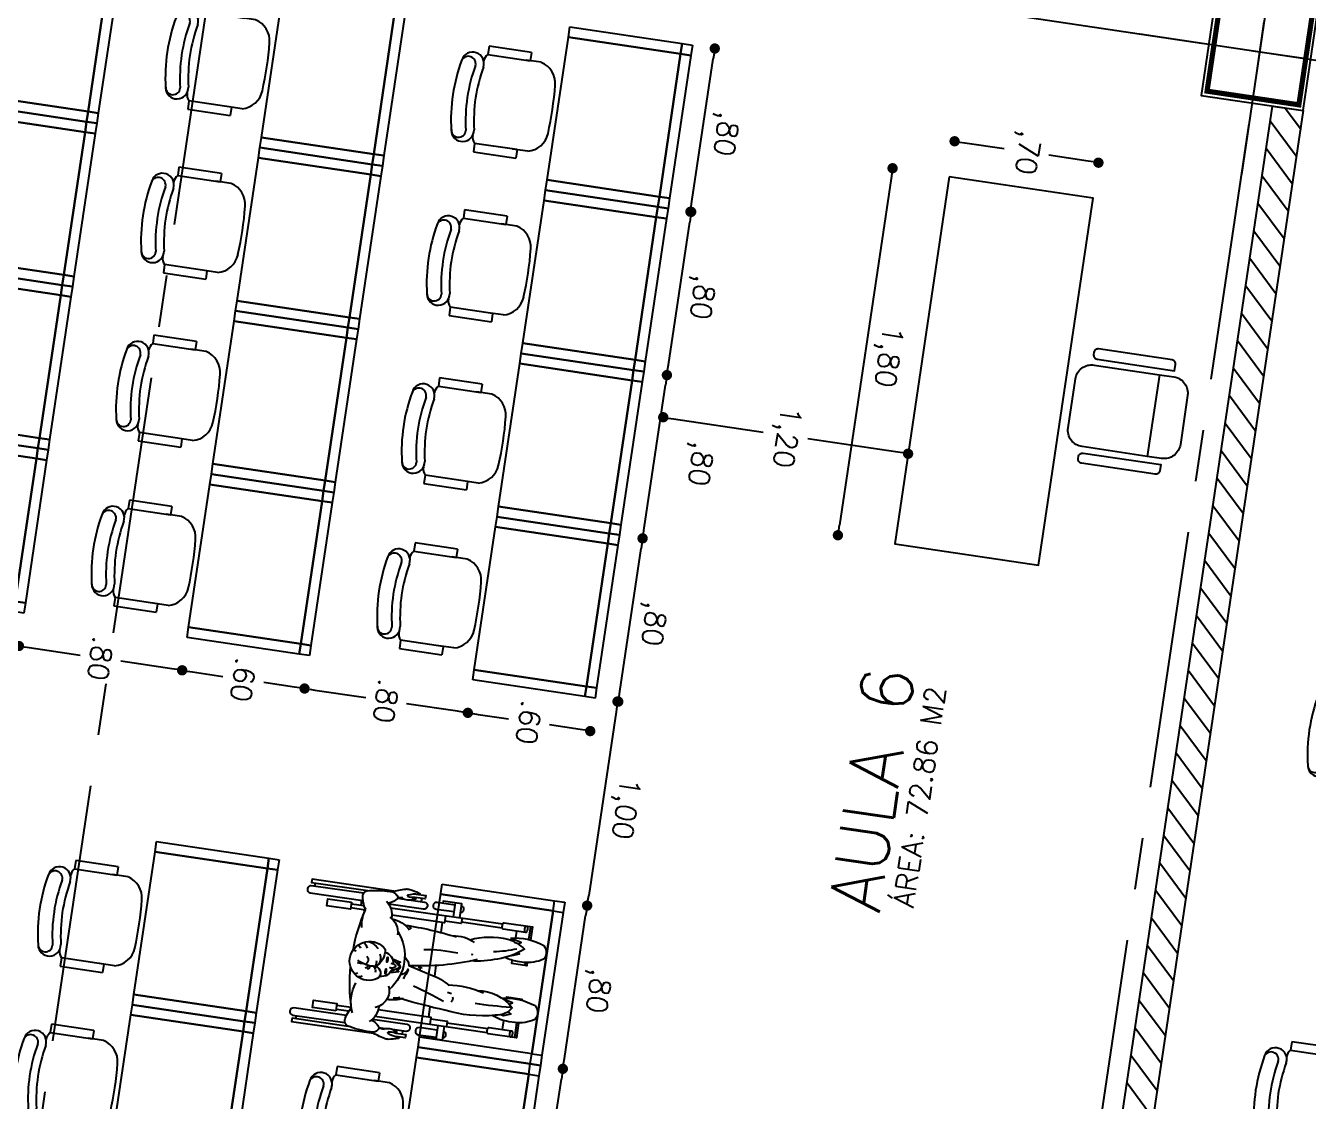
# Model space of a CAD drawing. Header units: millimetres. Extents: x 338 to 506, y 179 to 335.
# Drawn here: x 410.23 to 416.44, y 243.83 to 249.05 of the extents above; entities that cross this region are included whole.
import ezdxf
from ezdxf.enums import TextEntityAlignment as Align

# ---------------------------------------------------------------- set-up
doc = ezdxf.new("R2010")
doc.units = ezdxf.units.MM
doc.linetypes.add('CENTER', pattern=[2, 1.25, -0.25, 0.25, -0.25])
doc.linetypes.add('DASHED2', pattern=[0.375, 0.25, -0.125])
for name, color, linetype in [('COLUMNAS', 252, 'Continuous'), ('CUBIERTA', 254, 'Continuous'), ('EJES-COLUMNAS', 3, 'CENTER'), ('EJES_DE_COLUMNA', 255, 'DASHED2'), ('MUEBLES_FIJOS', 145, 'Continuous'), ('MUROS', 32, 'Continuous'), ('PUPITRES', 8, 'Continuous'), ('TEXTOS', 7, 'Continuous')]:
    doc.layers.add(name, color=color, linetype=linetype)
doc.styles.add('NOTAS', font='simplex.shx')
doc.styles.get("Standard").update_dxf_attribs({"font": 'ARIALUNI.ttf'})
doc.dimstyles.new('ROMANS', dxfattribs={"dimtxt": 0.1, "dimasz": 0.05, "dimexe": 0.04, "dimexo": 0.5, "dimgap": 0.05, "dimtad": 1, "dimtih": 1, "dimtoh": 1, "dimdec": 4, "dimzin": 5, "dimdsep": 46, "dimtxsty": 'Standard', "dimsah": 1, "dimcen": 0.05, "dimse1": 1, "dimse2": 1, "dimclrd": 7, "dimclre": 7, "dimclrt": 7, "dimadec": 0, "dimazin": 0, "dimtfac": 1, "dimtdec": 4, "dimtix": 1, "dimtmove": 2, "dimatfit": 3, "dimfxl": 1, "dimtolj": 1, "dimarcsym": 0})

# ---------------------------------------------------------------- blocks, each defined once
blk = doc.blocks.new('*X902')
at = {"color": 0}
for p, q in [((64.8226, 79.5977), (64.6726, 79.4477)), ((64.9573, 79.5977), (64.8073, 79.4477)), ((65.092, 79.5977), (64.942, 79.4477)), ((65.2267, 79.5977), (65.0767, 79.4477)), ((65.3614, 79.5977), (65.2114, 79.4477)), ((65.4961, 79.5977), (65.3461, 79.4477)), ((65.6308, 79.5977), (65.4808, 79.4477)), ((65.7655, 79.5977), (65.6155, 79.4477)), ((65.9002, 79.5977), (65.7502, 79.4477)), ((66.0349, 79.5977), (65.8849, 79.4477)), ((66.1696, 79.5977), (66.0196, 79.4477)), ((66.3044, 79.5977), (66.1544, 79.4477)), ((66.4391, 79.5977), (66.2891, 79.4477)), ((66.5738, 79.5977), (66.4238, 79.4477)), ((66.7085, 79.5977), (66.5585, 79.4477)), ((66.8432, 79.5977), (66.6932, 79.4477)), ((66.9779, 79.5977), (66.8279, 79.4477)), ((67.1126, 79.5977), (66.9626, 79.4477)), ((67.2473, 79.5977), (67.0973, 79.4477)), ((67.382, 79.5977), (67.232, 79.4477)), ((67.5167, 79.5977), (67.3667, 79.4477)), ((67.6514, 79.5977), (67.5014, 79.4477)), ((67.7861, 79.5977), (67.6361, 79.4477)), ((67.9208, 79.5977), (67.7708, 79.4477)), ((68.0555, 79.5977), (67.9055, 79.4477)), ((68.1902, 79.5977), (68.0402, 79.4477)), ((68.3249, 79.5977), (68.1749, 79.4477)), ((68.4596, 79.5977), (68.3096, 79.4477)), ((68.5943, 79.5977), (68.4443, 79.4477)), ((68.729, 79.5977), (68.579, 79.4477)), ((68.8637, 79.5977), (68.7137, 79.4477)), ((68.9984, 79.5977), (68.8484, 79.4477)), ((69.1331, 79.5977), (68.9831, 79.4477)), ((69.2678, 79.5977), (69.1178, 79.4477)), ((69.4025, 79.5977), (69.2525, 79.4477)), ((69.5372, 79.5977), (69.3872, 79.4477)), ((69.609, 79.5348), (69.5219, 79.4477))]:
    blk.add_line(p, q, dxfattribs=at)
blk = doc.blocks.new('SILLA')
at = {"layer": 'PUPITRES', "linetype": 'Continuous'}
blk.add_line((-81.5299, 361.4449), (-81.1299, 361.4449), dxfattribs=at)
for points in [[(-81.5299, 361.4449), (-81.5299, 361.5149, -0.414214), (-81.4499, 361.5949), (-81.2099, 361.5949, -0.414214), (-81.1299, 361.5149), (-81.1299, 361.4449), (-81.1299, 361.1249, -0.414214), (-81.2099, 361.0449), (-81.4499, 361.0449, -0.414214), (-81.5299, 361.1249)], [(-81.5899, 361.5149, 0.414214), (-81.6099, 361.4949), (-81.6099, 361.1349, 0.414214), (-81.5899, 361.1149), (-81.5799, 361.1149, 0.414214), (-81.5599, 361.1349), (-81.5599, 361.5149)], [(-81.0699, 361.5149, -0.414214), (-81.0499, 361.4949), (-81.0499, 361.1349, -0.414214), (-81.0699, 361.1149), (-81.0799, 361.1149, -0.414214), (-81.0999, 361.1349), (-81.0999, 361.5149)]]:
    blk.add_lwpolyline(points, format="xyb", close=True, dxfattribs=at)
blk = doc.blocks.new('_DOT')
at = {"color": 0, "linetype": 'ByBlock'}
blk.add_line((-0.5, 0), (-1, 0), dxfattribs=at)
at = {"color": 0, "linetype": 'ByBlock', "const_width": 0.5}
blk.add_lwpolyline([(-0.25, 0, 1), (0.25, 0, 1)], format="xyb", close=True, dxfattribs=at)
blk = doc.blocks.new('*U350')
at = {"color": 7, "style": 'NOTAS'}
blk.add_text(',80', height=0.1, dxfattribs=at).set_placement((2.7105, 7.0712))
blk = doc.blocks.new('*D155')
at = {"color": 7, "transparency": 16777216}
blk.add_line((3.1653, 7.0022), (2.4653, 7.0022), dxfattribs=at)
at = {"layer": 'DEFPOINTS', "color": 0, "transparency": 16777216}
for p in [(2.4153, 7.0022), (2.4153, 6.8887), (3.2153, 6.8887)]:
    blk.add_point(p, dxfattribs=at)
at = {"transparency": 16777216}
blk.add_blockref('*U350', (0, 0), dxfattribs=at)
at = {"color": 7, "transparency": 16777216, "xscale": 0.05, "yscale": 0.05, "zscale": 0.05, "rotation": 180}
blk.add_blockref('_DOT', (2.4153, 7.0022), dxfattribs=at)
at = {"color": 7, "transparency": 16777216, "xscale": 0.05, "yscale": 0.05, "zscale": 0.05}
blk.add_blockref('_DOT', (3.2153, 7.0022), dxfattribs=at)
blk = doc.blocks.new('*U351')
at = {"color": 7, "style": 'NOTAS'}
blk.add_text(',80', height=0.1, dxfattribs=at).set_placement((1.9105, 7.1807))
blk = doc.blocks.new('*D156')
at = {"color": 7, "transparency": 16777216}
blk.add_line((2.3653, 7.0022), (1.6653, 7.0022), dxfattribs=at)
at = {"layer": 'DEFPOINTS', "color": 0, "transparency": 16777216}
for p in [(1.6153, 7.0022), (1.6153, 6.8887), (2.4153, 6.8887)]:
    blk.add_point(p, dxfattribs=at)
at = {"transparency": 16777216}
blk.add_blockref('*U351', (0, 0), dxfattribs=at)
at = {"color": 7, "transparency": 16777216, "xscale": 0.05, "yscale": 0.05, "zscale": 0.05, "rotation": 180}
blk.add_blockref('_DOT', (1.6153, 7.0022), dxfattribs=at)
at = {"color": 7, "transparency": 16777216, "xscale": 0.05, "yscale": 0.05, "zscale": 0.05}
blk.add_blockref('_DOT', (2.4153, 7.0022), dxfattribs=at)
blk = doc.blocks.new('*U344')
at = {"color": 7, "style": 'NOTAS'}
blk.add_text(',80', height=0.1, dxfattribs=at).set_placement((1.1105, 7.0712))
blk = doc.blocks.new('*D157')
at = {"color": 7, "transparency": 16777216}
blk.add_line((1.5653, 7.0022), (0.8653, 7.0022), dxfattribs=at)
at = {"layer": 'DEFPOINTS', "color": 0, "transparency": 16777216}
for p in [(0.8153, 7.0022), (0.8153, 6.8887), (1.6153, 6.8887)]:
    blk.add_point(p, dxfattribs=at)
at = {"transparency": 16777216}
blk.add_blockref('*U344', (0, 0), dxfattribs=at)
at = {"color": 7, "transparency": 16777216, "xscale": 0.05, "yscale": 0.05, "zscale": 0.05, "rotation": 180}
blk.add_blockref('_DOT', (0.8153, 7.0022), dxfattribs=at)
at = {"color": 7, "transparency": 16777216, "xscale": 0.05, "yscale": 0.05, "zscale": 0.05}
blk.add_blockref('_DOT', (1.6153, 7.0022), dxfattribs=at)
blk = doc.blocks.new('*U345')
at = {"color": 7, "style": 'NOTAS'}
blk.add_text(',70', height=0.1, dxfattribs=at).set_placement((0.1841, 8.5267))
blk = doc.blocks.new('*D158')
at = {"color": 7, "transparency": 16777216}
for p, q in [((0.2889, 8.8696), (0.2889, 8.6767)), ((0.2889, 8.2647), (0.2889, 8.4576))]:
    blk.add_line(p, q, dxfattribs=at)
at = {"layer": 'DEFPOINTS', "color": 0, "transparency": 16777216}
for p in [(0.4625, 8.9196), (0.2889, 8.2147), (0.4625, 8.2147)]:
    blk.add_point(p, dxfattribs=at)
at = {"color": 7, "transparency": 16777216, "xscale": 0.05, "yscale": 0.05, "zscale": 0.05}
for p, rotation in [((0.2889, 8.9196), 90), ((0.2889, 8.2147), 270)]:
    blk.add_blockref('_DOT', p, dxfattribs=dict(at, rotation=rotation))
at = {"transparency": 16777216}
blk.add_blockref('*U345', (0, 0), dxfattribs=at)
blk = doc.blocks.new('*U346')
at = {"color": 7, "style": 'NOTAS'}
blk.add_text('1,80', height=0.1, dxfattribs=at).set_placement((1.2188, 8.0056))
blk = doc.blocks.new('*D159')
at = {"color": 7, "transparency": 16777216}
blk.add_line((0.5125, 7.9365), (2.2108, 7.9365), dxfattribs=at)
at = {"layer": 'DEFPOINTS', "color": 0, "transparency": 16777216}
for p in [(0.4625, 8.2147), (2.2608, 8.2147), (2.2608, 7.9365)]:
    blk.add_point(p, dxfattribs=at)
at = {"transparency": 16777216}
blk.add_blockref('*U346', (0, 0), dxfattribs=at)
at = {"color": 7, "transparency": 16777216, "xscale": 0.05, "yscale": 0.05, "zscale": 0.05, "rotation": 180}
blk.add_blockref('_DOT', (0.4625, 7.9365), dxfattribs=at)
at = {"color": 7, "transparency": 16777216, "xscale": 0.05, "yscale": 0.05, "zscale": 0.05}
blk.add_blockref('_DOT', (2.2608, 7.9365), dxfattribs=at)
blk = doc.blocks.new('*U347')
at = {"layer": 'MUROS', "color": 7, "style": 'NOTAS'}
blk.add_text(',80', height=0.1, dxfattribs=at).set_placement((0.3105, 7.0677))
blk = doc.blocks.new('*D160')
at = {"layer": 'DEFPOINTS', "color": 0, "transparency": 16777216}
for p in [(0.0153, 6.9986), (0.0153, 6.8887), (0.8153, 6.8887)]:
    blk.add_point(p, dxfattribs=at)
at = {"layer": 'MUROS', "color": 7, "transparency": 16777216}
blk.add_line((0.7653, 6.9986), (0.0653, 6.9986), dxfattribs=at)
at = {"transparency": 16777216}
blk.add_blockref('*U347', (0, 0), dxfattribs=at)
at = {"layer": 'MUROS', "color": 7, "transparency": 16777216, "xscale": 0.05, "yscale": 0.05, "zscale": 0.05, "rotation": 180}
blk.add_blockref('_DOT', (0.0153, 6.9986), dxfattribs=at)
at = {"layer": 'MUROS', "color": 7, "transparency": 16777216, "xscale": 0.05, "yscale": 0.05, "zscale": 0.05}
blk.add_blockref('_DOT', (0.8153, 6.9986), dxfattribs=at)
blk = doc.blocks.new('SILLA-AULA')
at = {"layer": 'PUPITRES'}
for p, q in [((-0.3089, 0.1635), (-0.3089, 0.0888)), ((0.1271, 0.1618), (0.1271, 0.0881)), ((-0.3498, 0.1091), (-0.3498, -0.0987)), ((-0.3498, 0.1091), (-0.3089, 0.1091)), ((-0.3089, -0.0987), (-0.3089, 0.1091)), ((0.1269, 0.1096), (0.168, 0.1096)), ((0.1271, 0.1088), (0.1271, -0.0982)), ((0.168, -0.0982), (0.168, 0.1096)), ((-0.3498, -0.0987), (-0.3089, -0.0987)), ((0.1271, -0.0982), (0.168, -0.0982))]:
    blk.add_line(p, q, dxfattribs=at)
for centre, radius, start, end in [((-0.0911, -1.4149), 1.6658, 85.9234, 94.0766), ((-0.2016, 0.1365), 0.1106, 94.0766, 165.83344), ((0.0195, 0.1365), 0.1106, 13.25658, 85.9234), ((-0.2542, -0.1649), 0.0553, 80.24779, 260.10116), ((-0.2715, -0.0584), 0.0549, 227.1618, 267.57171), ((-0.0727, 0.7859), 0.9127, 259.12864, 268.84333), ((-0.1095, 0.7859), 0.9127, 271.15667, 280.87136), ((0.072, -0.1649), 0.0553, 279.89884, 99.75221), ((0.0898, -0.0579), 0.0549, 270.72261, 312.8382), ((-0.2498, -0.1856), 0.0362, 85.08724, 250.32125), ((-0.0876, 0.6001), 0.7663, 258.01124, 281.98876), ((0.0746, -0.1846), 0.0352, 274.91276, 94.91276), ((-0.0911, 0.5988), 0.8362, 258.08993, 281.91007)]:
    blk.add_arc(centre, radius, start, end, dxfattribs=at)
blk = doc.blocks.new('*U349')
at = {"layer": 'MUROS', "color": 7, "style": 'NOTAS'}
blk.add_text(',80', height=0.1, dxfattribs=at).set_placement((5.3105, 7.0677))
blk = doc.blocks.new('*D162')
at = {"layer": 'DEFPOINTS', "color": 0, "transparency": 16777216}
for p in [(5.0153, 6.9986), (5.0153, 6.8887), (5.8153, 6.8887)]:
    blk.add_point(p, dxfattribs=at)
at = {"layer": 'MUROS', "color": 7, "transparency": 16777216}
blk.add_line((5.7653, 6.9986), (5.0653, 6.9986), dxfattribs=at)
at = {"transparency": 16777216}
blk.add_blockref('*U349', (0, 0), dxfattribs=at)
at = {"layer": 'MUROS', "color": 7, "transparency": 16777216, "xscale": 0.05, "yscale": 0.05, "zscale": 0.05, "rotation": 180}
blk.add_blockref('_DOT', (5.0153, 6.9986), dxfattribs=at)
at = {"layer": 'MUROS', "color": 7, "transparency": 16777216, "xscale": 0.05, "yscale": 0.05, "zscale": 0.05}
blk.add_blockref('_DOT', (5.8153, 6.9986), dxfattribs=at)
blk = doc.blocks.new('*U149')
at = {"color": 7, "style": 'NOTAS'}
blk.add_text('.60', height=0.1, dxfattribs=at).set_placement((2880.9612, 1963.0566))
blk = doc.blocks.new('*D148')
at = {"color": 7, "transparency": 16777216}
for p, q in [((2881.066, 1963.3566), (2881.066, 1963.2066)), ((2881.066, 1962.8566), (2881.066, 1963.0066))]:
    blk.add_line(p, q, dxfattribs=at)
at = {"layer": 'DEFPOINTS', "color": 0, "transparency": 16777216}
for p in [(2880.9048, 1963.4066), (2881.066, 1963.4066), (2880.9048, 1962.8066)]:
    blk.add_point(p, dxfattribs=at)
at = {"color": 7, "transparency": 16777216, "xscale": 0.05, "yscale": 0.05, "zscale": 0.05}
for p, rotation in [((2881.066, 1963.4066), 90), ((2881.066, 1962.8066), 270)]:
    blk.add_blockref('_DOT', p, dxfattribs=dict(at, rotation=rotation))
at = {"transparency": 16777216}
blk.add_blockref('*U149', (0, 0), dxfattribs=at)
blk = doc.blocks.new('*U151')
at = {"color": 7, "style": 'NOTAS'}
blk.add_text('.80', height=0.1, dxfattribs=at).set_placement((2880.9612, 1962.3566))
blk = doc.blocks.new('*D150')
at = {"color": 7, "transparency": 16777216}
for p, q in [((2881.066, 1962.7566), (2881.066, 1962.5066)), ((2881.066, 1962.0566), (2881.066, 1962.3066))]:
    blk.add_line(p, q, dxfattribs=at)
at = {"layer": 'DEFPOINTS', "color": 0, "transparency": 16777216}
for p in [(2880.9048, 1962.8066), (2880.9048, 1962.0066), (2881.066, 1962.0066)]:
    blk.add_point(p, dxfattribs=at)
at = {"color": 7, "transparency": 16777216, "xscale": 0.05, "yscale": 0.05, "zscale": 0.05}
for p, rotation in [((2881.066, 1962.8066), 90), ((2881.066, 1962.0066), 270)]:
    blk.add_blockref('_DOT', p, dxfattribs=dict(at, rotation=rotation))
at = {"transparency": 16777216}
blk.add_blockref('*U151', (0, 0), dxfattribs=at)
blk = doc.blocks.new('*U342')
at = {"layer": 'MUROS', "color": 7, "style": 'NOTAS'}
blk.add_text(',80', height=0.1, dxfattribs=at).set_placement((4.5105, 7.0677))
blk = doc.blocks.new('*D164')
at = {"layer": 'DEFPOINTS', "color": 0, "transparency": 16777216}
for p in [(4.2153, 6.9986), (4.2153, 6.8887), (5.0153, 6.8887)]:
    blk.add_point(p, dxfattribs=at)
at = {"layer": 'MUROS', "color": 7, "transparency": 16777216}
blk.add_line((4.9653, 6.9986), (4.2653, 6.9986), dxfattribs=at)
at = {"transparency": 16777216}
blk.add_blockref('*U342', (0, 0), dxfattribs=at)
at = {"layer": 'MUROS', "color": 7, "transparency": 16777216, "xscale": 0.05, "yscale": 0.05, "zscale": 0.05, "rotation": 180}
blk.add_blockref('_DOT', (4.2153, 6.9986), dxfattribs=at)
at = {"layer": 'MUROS', "color": 7, "transparency": 16777216, "xscale": 0.05, "yscale": 0.05, "zscale": 0.05}
blk.add_blockref('_DOT', (5.0153, 6.9986), dxfattribs=at)
blk = doc.blocks.new('*U343')
at = {"layer": 'PUPITRES', "color": 7, "style": 'NOTAS'}
blk.add_text('1,00', height=0.1, dxfattribs=at).set_placement((3.5724, 7.0677))
blk = doc.blocks.new('*D165')
at = {"layer": 'DEFPOINTS', "color": 0, "transparency": 16777216}
for p in [(4.2153, 6.9986), (3.2153, 6.8387), (4.2153, 6.8387)]:
    blk.add_point(p, dxfattribs=at)
at = {"layer": 'PUPITRES', "color": 7, "transparency": 16777216}
blk.add_line((3.2653, 6.9986), (4.1653, 6.9986), dxfattribs=at)
at = {"transparency": 16777216}
blk.add_blockref('*U343', (0, 0), dxfattribs=at)
at = {"layer": 'PUPITRES', "color": 7, "transparency": 16777216, "xscale": 0.05, "yscale": 0.05, "zscale": 0.05, "rotation": 180}
blk.add_blockref('_DOT', (3.2153, 6.9986), dxfattribs=at)
at = {"layer": 'PUPITRES', "color": 7, "transparency": 16777216, "xscale": 0.05, "yscale": 0.05, "zscale": 0.05}
blk.add_blockref('_DOT', (4.2153, 6.9986), dxfattribs=at)
blk = doc.blocks.new('PERSONA_CON_DISCAPACIDAD')
at = {"layer": 'MUEBLES_FIJOS'}
for points in [[(-49.6817, 47.6421, -0.145915), (-49.6699, 47.8062, -0.176095), (-49.6313, 47.8248, -0.120542), (-49.6031, 47.8152, -0.12727), (-49.5741, 47.7226), (-49.574, 47.6923, -0.06651), (-49.5844, 47.6285)], [(-49.3868, 47.6436, -0.145915), (-49.3749, 47.8077, -0.176095), (-49.3363, 47.8263, -0.120542), (-49.3081, 47.8167, -0.12727), (-49.2792, 47.724), (-49.279, 47.6938, -0.089352), (-49.2969, 47.6091)], [(-49.7191, 47.7105), (-49.7186, 47.6003, -0.206485), (-49.7194, 47.5983, -0.096237), (-49.7231, 47.5959, -0.053065), (-49.7278, 47.5946, -0.040141), (-49.7342, 47.5941, -0.040141), (-49.7406, 47.5946, -0.053065), (-49.7453, 47.5958, -0.096237), (-49.749, 47.5982, -0.206485), (-49.7499, 47.6001), (-49.7506, 47.7387), (-49.6864, 47.739)], [(-49.6445, 47.4485, -0.12434), (-49.6746, 47.6296, -0.099271), (-49.6381, 47.7178, -0.089867), (-49.5716, 47.5947, -0.062517), (-49.5435, 47.4678)], [(-49.407, 47.5209, -0.219174), (-49.3488, 47.6997, -0.235211), (-49.3001, 47.6232, -0.095726), (-49.2886, 47.3791, -0.014959), (-49.3115, 47.1618)], [(-49.3492, 47.6915, -0.022155), (-49.3421, 47.5192)], [(-49.2793, 47.741), (-49.207, 47.7414), (-49.2063, 47.6029, -0.206485), (-49.2071, 47.6009, -0.096237), (-49.2108, 47.5985, -0.053065), (-49.2155, 47.5972, -0.040141), (-49.2219, 47.5967, -0.040141), (-49.2283, 47.5971, -0.053065), (-49.233, 47.5984, -0.096237), (-49.2367, 47.6007, -0.206485), (-49.2376, 47.6027), (-49.2381, 47.713)], [(-49.6334, 47.6799, -0.05357), (-49.6037, 47.5705)], [(-49.4124, 47.3766, -0.106147), (-49.3993, 47.551)], [(-49.6509, 47.3632, -0.166769), (-49.6346, 47.4716)], [(-49.5551, 47.4977, -0.074469), (-49.4771, 47.1742)], [(-49.8009, 47.3841, -0.345501), (-49.7856, 47.3962), (-49.7824, 47.3963, -0.345501), (-49.767, 47.3843)], [(-49.6682, 47.1269, -0.0383), (-49.6481, 47.3816)], [(-49.5647, 47.2353, -0.057811), (-49.5722, 47.3993)], [(-49.5138, 47.1499, -0.201962), (-49.4771, 47.1742), (-49.4487, 47.2864, -0.104766), (-49.4094, 47.3812)], [(-49.359, 47.4064, -0.225235), (-49.3326, 47.4034)], [(-49.187, 47.3872, -0.345501), (-49.1717, 47.3993), (-49.1685, 47.3994, -0.345501), (-49.1531, 47.3874)], [(-49.7664, 47.3526), (-49.7659, 47.2648, -0.414214), (-49.7817, 47.2489), (-49.7848, 47.2488, -0.414214), (-49.8007, 47.2646), (-49.8012, 47.3525)], [(-49.3839, 47.2105, -0.015142), (-49.331, 47.3659)], [(-49.1873, 47.3556), (-49.1868, 47.2677, 0.414214), (-49.1709, 47.2519), (-49.1678, 47.252, 0.414214), (-49.152, 47.2679), (-49.1525, 47.3557)], [(-49.7922, 47.138), (-49.7925, 47.2047, -0.414214), (-49.7768, 47.2206), (-49.7736, 47.2206, -0.414214), (-49.7577, 47.2048), (-49.7568, 47.0346)], [(-49.1936, 47.0375), (-49.1944, 47.2077, -0.414214), (-49.1787, 47.2236), (-49.1755, 47.2236, -0.414214), (-49.1596, 47.2079), (-49.1593, 47.1412)], [(-49.8197, 47.0401, -0.035305), (-49.8417, 47.1054, -0.099616), (-49.8428, 47.1242, -0.036148), (-49.8323, 47.1725, -0.848873), (-49.8245, 47.171, 0.109239), (-49.8128, 47.1175)], [(-49.8069, 47.1194, 0.060435), (-49.808, 47.1507, -1.027599), (-49.7983, 47.1563, -0.204192), (-49.796, 47.0899)], [(-49.8003, 47.1584), (-49.7979, 47.1509, -0.409041), (-49.7991, 47.1485), (-49.8028, 47.1473, -0.425399), (-49.8052, 47.1485), (-49.8077, 47.157)], [(-49.6887, 47.0601, -0.169592), (-49.6496, 47.1522)], [(-49.6681, 47.1409, -0.204778), (-49.6547, 47.1586)], [(-49.668, 47.1527, -0.169214), (-49.6633, 47.1602)], [(-49.6319, 47.0964, -0.372716), (-49.348, 47.0968)], [(-49.4816, 47.1206, -0.098684), (-49.4628, 47.1342), (-49.4971, 47.0904)], [(-49.4397, 47.0943), (-49.4628, 47.1342, -0.084764), (-49.4463, 47.1231)], [(-49.4605, 47.1743, -0.154959), (-49.4277, 47.1461)], [(-49.4567, 47.1746, -0.019097), (-49.4089, 47.1557)], [(-49.3178, 47.1545, -0.048411), (-49.3088, 47.1225)], [(-49.3155, 47.1709, -0.11805), (-49.2988, 47.0925)], [(-49.155, 47.0931, -0.204192), (-49.1534, 47.1595, -1.027599), (-49.1436, 47.154, 0.060435), (-49.1444, 47.1227)], [(-49.144, 47.1603), (-49.1464, 47.1519, -0.425399), (-49.1488, 47.1506), (-49.1525, 47.1518, -0.409041), (-49.1537, 47.1541), (-49.1514, 47.1617)], [(-49.1385, 47.1209, 0.109239), (-49.1273, 47.1745, -0.848873), (-49.1195, 47.1761, -0.036148), (-49.1085, 47.1279, -0.099616), (-49.1094, 47.1091, -0.035305), (-49.1308, 47.0435)], [(-49.7144, 46.9273, -0.118792), (-49.78, 46.903, -0.291241), (-49.8058, 46.9186, -0.050107), (-49.8192, 47.0319, -0.357352), (-49.795, 47.0737, -0.189775), (-49.7613, 47.0306)], [(-49.8147, 47.1145, -0.156443), (-49.8066, 47.1227)], [(-49.7974, 47.0974, -0.043325), (-49.7945, 47.0734)], [(-49.6952, 47.0483, -0.307481), (-49.6168, 47.0972)], [(-49.5247, 47.0506, -0.322663), (-49.4743, 47.0984)], [(-49.4751, 47.0861, -0.206665), (-49.469, 47.1087)], [(-49.4694, 47.1082, -0.357088), (-49.4627, 47.1101, -0.364202), (-49.4536, 47.0821)], [(-49.4532, 47.0982, -0.360503), (-49.4034, 47.0409)], [(-49.3653, 47.0909, -0.456148), (-49.2517, 47.0408)], [(-49.1891, 47.0335, -0.189775), (-49.1559, 47.0769, -0.357352), (-49.1312, 47.0354, -0.050107), (-49.1435, 46.9219, -0.291241), (-49.1691, 46.906, -0.118792), (-49.2349, 46.9298)], [(-49.1564, 47.0767, -0.043325), (-49.1537, 47.1007)], [(-49.1447, 47.1261, -0.156443), (-49.1366, 47.1179)], [(-49.7702, 47.0208, -0.244091), (-49.6907, 47.0569)], [(-49.5632, 46.9616, -0.187029), (-49.5361, 47.0142)], [(-49.5125, 47.0273, -0.266506), (-49.4611, 47.0279)], [(-49.4785, 47.0144, -0.204582), (-49.4489, 47.0118)], [(-49.4495, 47.0167, -0.163457), (-49.4657, 46.9254)], [(-49.4483, 47.0054, -0.286719), (-49.42, 47.0176)], [(-49.2599, 47.0591, -0.244091), (-49.1801, 47.0237)], [(-49.5565, 46.9408, -0.181971), (-49.5299, 46.9614)], [(-49.4926, 46.9655, -0.526706), (-49.4514, 46.9637)], [(-49.4545, 46.9249, -0.013663), (-49.454, 46.9536)], [(-49.4491, 46.9769, -0.381185), (-49.4332, 46.9667)], [(-49.4481, 46.9887, -0.362215), (-49.4299, 46.9764)], [(-49.3953, 46.9582, -0.356157), (-49.3879, 46.9347)], [(-49.791, 46.9049), (-49.7897, 46.6492, 0.414214), (-49.7738, 46.6335), (-49.7706, 46.6335, 0.414214), (-49.7549, 46.6494), (-49.7562, 46.9078)], [(-49.6264, 46.9216, -0.125167), (-49.7214, 46.9277)], [(-49.7132, 46.854), (-49.7136, 46.9252, 0.058572), (-49.509, 46.8942)], [(-49.538, 46.9143, -0.322225), (-49.5259, 46.9293)], [(-49.5093, 46.8948, -0.374897), (-49.5092, 46.9104)], [(-49.2373, 46.9276, -0.055195), (-49.4297, 46.8952)], [(-49.4056, 46.9331, -0.385338), (-49.3999, 46.9176)], [(-49.2096, 46.9375, -0.197527), (-49.3564, 46.9321)], [(-49.1929, 46.9106), (-49.1916, 46.6523, 0.414214), (-49.1757, 46.6365), (-49.1726, 46.6365, 0.414214), (-49.1568, 46.6524), (-49.1581, 46.9081)]]:
    blk.add_lwpolyline(points, format="xyb", dxfattribs=at)
for points in [[(-49.7505, 47.7294), (-49.6874, 47.7297)], [(-49.6585, 47.6805), (-49.6679, 47.6955), (-49.6746, 47.6651), (-49.6714, 47.6436)], [(-49.5989, 47.6585), (-49.5981, 47.6615), (-49.6124, 47.6967), (-49.6169, 47.6886)], [(-49.5757, 47.7395), (-49.5607, 47.7396), (-49.5604, 47.6658), (-49.5762, 47.6657)], [(-49.5747, 47.7303), (-49.5607, 47.7303)], [(-49.3922, 47.6667), (-49.3964, 47.6666), (-49.3968, 47.7404), (-49.3925, 47.7405)], [(-49.3968, 47.7312), (-49.3925, 47.7312)], [(-49.3636, 47.682), (-49.373, 47.697), (-49.3796, 47.6666), (-49.3786, 47.6592)], [(-49.3266, 47.6816), (-49.3175, 47.6982), (-49.3031, 47.663), (-49.3067, 47.6501)], [(-49.2792, 47.7317), (-49.2069, 47.7321)], [(-49.7189, 47.665), (-49.6859, 47.6652)], [(-49.2813, 47.6672), (-49.2379, 47.6674)], [(-49.7411, 47.0454), (-49.7439, 47.5953)], [(-49.7239, 47.3954), (-49.7249, 47.5953)], [(-49.2302, 47.3979), (-49.2312, 47.5978)], [(-49.2095, 47.0481), (-49.2122, 47.598)], [(-49.5728, 47.4698), (-49.5803, 47.4709)], [(-49.7428, 47.3844), (-49.8113, 47.384), (-49.8108, 47.2929), (-49.8009, 47.293)], [(-49.7428, 47.3953), (-49.7159, 47.3954), (-49.7155, 47.3147)], [(-49.3778, 47.3788), (-49.3736, 47.3978)], [(-49.2377, 47.3171), (-49.2381, 47.3978), (-49.2112, 47.398)], [(-49.2112, 47.3871), (-49.1427, 47.3874), (-49.1422, 47.2963), (-49.1522, 47.2962)], [(-49.7426, 47.3528), (-49.8111, 47.3524)], [(-49.211, 47.3554), (-49.1425, 47.3558)], [(-49.7424, 47.3146), (-49.7076, 47.3147), (-49.7063, 47.0564)], [(-49.7076, 47.3028), (-49.6585, 47.3031)], [(-49.4962, 47.3039), (-49.4447, 47.3041)], [(-49.295, 47.3049), (-49.2456, 47.3051)], [(-49.2443, 47.0588), (-49.2456, 47.3171), (-49.2108, 47.3172)], [(-49.8239, 47.1586), (-49.8242, 47.2053), (-49.8083, 47.2054), (-49.8081, 47.1563)], [(-49.486, 47.2303), (-49.4664, 47.2304)], [(-49.4761, 47.2205), (-49.4762, 47.2401)], [(-49.1436, 47.1597), (-49.1438, 47.2087), (-49.128, 47.2088), (-49.1278, 47.1621)], [(-49.8083, 47.1878), (-49.7924, 47.1879)], [(-49.1596, 47.1911), (-49.1437, 47.1911)], [(-49.7918, 47.0718), (-49.792, 47.1036)], [(-49.4971, 47.0903), (-49.487, 47.1318), (-49.4785, 47.1141)], [(-49.431, 47.0897), (-49.4421, 47.1308), (-49.4512, 47.1141)], [(-49.159, 47.075), (-49.1591, 47.1068)], [(-49.8234, 47.0492), (-49.8214, 46.6483), (-49.8055, 46.6484), (-49.8069, 46.9239)], [(-49.1424, 46.9273), (-49.141, 46.6517), (-49.1252, 46.6518), (-49.1272, 47.0527)], [(-49.7324, 46.9022), (-49.7562, 46.9021)], [(-49.7322, 46.8539), (-49.7325, 46.9169)], [(-49.2354, 46.8564), (-49.2358, 46.9278)], [(-49.2164, 46.8565), (-49.2167, 46.9195)], [(-49.8056, 46.666), (-49.7898, 46.666)], [(-49.1569, 46.6692), (-49.1411, 46.6693)]]:
    blk.add_lwpolyline(points, dxfattribs=at)
for points in [[(-49.7191, 47.7105, -0.206485), (-49.72, 47.7086, -0.096237), (-49.7237, 47.7062, -0.053065), (-49.7284, 47.7049, -0.040141), (-49.7348, 47.7043, -0.040141), (-49.7412, 47.7048, -0.053065), (-49.7458, 47.7061, -0.096237), (-49.7496, 47.7084, -0.206485), (-49.7504, 47.7104, -0.206485), (-49.7496, 47.7123, -0.096237), (-49.7459, 47.7147, -0.053065), (-49.7412, 47.716, -0.040141), (-49.7348, 47.7166, -0.040141), (-49.7284, 47.7161, -0.053065), (-49.7237, 47.7148, -0.096237), (-49.72, 47.7125, -0.206485)], [(-49.2381, 47.713, -0.206485), (-49.2373, 47.7149, -0.096237), (-49.2336, 47.7173, -0.053065), (-49.2289, 47.7186, -0.040141), (-49.2225, 47.7192, -0.040141), (-49.2161, 47.7187, -0.053065), (-49.2114, 47.7174, -0.096237), (-49.2077, 47.7151, -0.206485), (-49.2068, 47.7131, -0.206485), (-49.2076, 47.7112, -0.096237), (-49.2114, 47.7088, -0.053065), (-49.216, 47.7075, -0.040141), (-49.2224, 47.7069, -0.040141), (-49.2288, 47.7074, -0.053065), (-49.2335, 47.7087, -0.096237), (-49.2373, 47.711, -0.206485)], [(-49.4835, 46.8868, -0.613456), (-49.5382, 47.0496, -0.253101), (-49.4495, 47.0167, -0.629795), (-49.3918, 47.0324, -0.646191)], [(-49.4899, 47.0692, -0.018085), (-49.4848, 47.0691, -0.025216), (-49.4812, 47.0686, -0.056665), (-49.478, 47.0677, -0.301466), (-49.4776, 47.0671, -0.301466), (-49.478, 47.0666, -0.056665), (-49.4812, 47.0656, -0.025216), (-49.4848, 47.0651, -0.018085), (-49.4898, 47.0649, -0.018085), (-49.4949, 47.0651, -0.025216), (-49.4985, 47.0655, -0.056665), (-49.5017, 47.0664, -0.301466), (-49.5021, 47.067, -0.301466), (-49.5017, 47.0676, -0.056665), (-49.4985, 47.0685, -0.025216), (-49.4949, 47.069, -0.018085)], [(-49.4208, 47.0674, -0.301466), (-49.4212, 47.0668, -0.056665), (-49.4244, 47.0659, -0.025216), (-49.428, 47.0654, -0.018085), (-49.4331, 47.0652, -0.018085), (-49.4381, 47.0654, -0.025216), (-49.4418, 47.0658, -0.056665), (-49.445, 47.0667, -0.301466), (-49.4454, 47.0673, -0.301466), (-49.445, 47.0679, -0.056665), (-49.4418, 47.0688, -0.025216), (-49.4382, 47.0693, -0.018085), (-49.4331, 47.0695, -0.018085), (-49.428, 47.0693, -0.025216), (-49.4244, 47.0689, -0.056665), (-49.4212, 47.068, -0.301466)]]:
    blk.add_lwpolyline(points, format="xyb", close=True, dxfattribs=at)
for points in [[(-49.7401, 46.8538), (-49.7053, 46.854), (-49.7047, 46.7389), (-49.7395, 46.7387)], [(-49.2085, 46.8565), (-49.2079, 46.7414), (-49.2427, 46.7412), (-49.2433, 46.8563)]]:
    blk.add_lwpolyline(points, close=True, dxfattribs=at)
blk = doc.blocks.new('*U352')
at = {"color": 7, "style": 'NOTAS'}
blk.add_text('1,20', height=0.1, dxfattribs=at).set_placement((1.6771, 7.5742))
blk = doc.blocks.new('*D166')
at = {"color": 7, "transparency": 16777216}
for p, q in [((1.82, 8.1647), (1.82, 7.7242)), ((1.82, 7.0647), (1.82, 7.5051))]:
    blk.add_line(p, q, dxfattribs=at)
at = {"layer": 'DEFPOINTS', "color": 0, "transparency": 16777216}
for p in [(1.9951, 8.2147), (1.82, 7.0147), (1.9951, 7.0147)]:
    blk.add_point(p, dxfattribs=at)
at = {"color": 7, "transparency": 16777216, "xscale": 0.05, "yscale": 0.05, "zscale": 0.05}
for p, rotation in [((1.82, 8.2147), 90), ((1.82, 7.0147), 270)]:
    blk.add_blockref('_DOT', p, dxfattribs=dict(at, rotation=rotation))
at = {"transparency": 16777216}
blk.add_blockref('*U352', (0, 0), dxfattribs=at)
blk = doc.blocks.new('EJES_ESTRUCTURALES')
at = {"layer": 'EJES_DE_COLUMNA', "color": 9, "linetype": 'CENTER'}
for p, q in [((701.07988, 131.2663), (701.07988, 199.7363)), ((661.47768, 180.06297), (759.37077, 180.06297)), ((661.4777, 174.98199), (759.37077, 174.98199))]:
    blk.add_line(p, q, dxfattribs=at)
blk = doc.blocks.new('COLUMNAS')
at = {"layer": 'COLUMNAS', "color": 6}
blk.add_lwpolyline([(-576.9526, 199.066), (-577.4526, 199.066), (-577.4526, 198.566), (-576.9526, 198.566), (-576.9526, 199.066)], dxfattribs=at)
at = {"layer": 'COLUMNAS', "color": 6, "const_width": 0.025}
blk.add_lwpolyline([(-577.4276, 198.5901), (-576.9776, 198.5901), (-576.9776, 199.0401), (-577.4276, 199.0401)], close=True, dxfattribs=at)
at = {"layer": 'EJES-COLUMNAS'}
for p, q in [((-577.2026, 198.2038), (-577.2026, 199.4038)), ((-577.2026, 198.2038), (-577.2026, 199.4038)), ((-576.6026, 198.816), (-577.8026, 198.816))]:
    blk.add_line(p, q, dxfattribs=at)
blk = doc.blocks.new('*U152')
at = {"layer": 'PUPITRES'}
for p, q in [((-3.25, -0.14972), (-2.55, -0.14972)), ((-2.55, -0.14972), (-2.55, -0.19972)), ((-2.55, -0.19972), (-2.55, -0.14972)), ((-2.55, -0.14972), (-2.5, -0.14972)), ((-2.5, -0.19972), (-2.5, -0.14972)), ((-2.5, -0.14972), (-2.45, -0.14972)), ((-2.5, -0.19972), (-2.5, -0.14972)), ((-2.5, -0.19972), (-2.5, -0.14972)), ((-2.5, -0.14972), (-2.5, -0.19972)), ((-2.45, -0.14972), (-2.45, -0.19972)), ((-2.45, -0.19972), (-2.45, -0.14972)), ((-2.45, -0.14972), (-1.75, -0.14972)), ((-1.75, -0.14972), (-1.75, -0.19972)), ((-1.75, -0.19972), (-1.75, -0.14972)), ((-1.75, -0.14972), (-1.7, -0.14972)), ((-1.7, -0.19972), (-1.7, -0.14972)), ((-1.7, -0.14972), (-1.65, -0.14972)), ((-1.7, -0.19972), (-1.7, -0.14972)), ((-1.7, -0.14972), (-1.7, -0.19972)), ((-1.65, -0.14972), (-1.65, -0.19972)), ((-1.65, -0.19972), (-1.65, -0.14972)), ((-1.65, -0.14972), (-0.95, -0.14972)), ((-0.95, -0.14972), (-0.95, -0.19972)), ((-0.95, -0.19972), (-0.95, -0.14972)), ((-0.95, -0.14972), (-0.9, -0.14972)), ((-0.9, -0.19972), (-0.9, -0.14972)), ((-0.9, -0.14972), (-0.85, -0.14972)), ((-0.9, -0.14972), (-0.9, -0.19972)), ((-0.85, -0.14972), (-0.85, -0.19972)), ((-0.85, -0.19972), (-0.85, -0.14972)), ((-0.85, -0.14972), (-0.15, -0.14972)), ((-0.15, -0.14972), (-0.1, -0.14972)), ((-0.15, -0.14972), (-0.15, -0.19972)), ((-0.15, -0.19972), (-0.15, -0.14972)), ((-0.15, -0.14972), (-0.1, -0.14972)), ((-0.1, -0.14972), (-0.1, -0.19972)), ((0.9, -0.19972), (0.9, -0.14972)), ((0.9, -0.14972), (0.95, -0.14972)), ((0.95, -0.14972), (0.95, -0.19972)), ((0.95, -0.19972), (0.95, -0.14972)), ((0.95, -0.14972), (1.65, -0.14972)), ((1.65, -0.14972), (1.65, -0.19972)), ((1.65, -0.19972), (1.65, -0.14972)), ((1.65, -0.14972), (1.7, -0.14972)), ((1.7, -0.19972), (1.7, -0.14972)), ((1.7, -0.14972), (1.75, -0.14972)), ((1.7, -0.19972), (1.7, -0.14972)), ((1.7, -0.19972), (1.7, -0.14972)), ((1.7, -0.14972), (1.7, -0.19972)), ((1.75, -0.14972), (1.75, -0.19972)), ((1.75, -0.19972), (1.75, -0.14972)), ((1.75, -0.14972), (2.45, -0.14972)), ((-2.55, -0.19972), (-3.25, -0.19972)), ((-3.25, -0.19972), (-2.55, -0.19972)), ((-2.55, -0.74972), (-2.55, -0.19972)), ((-2.55, -0.19972), (-2.5, -0.19972)), ((-2.5, -0.19972), (-2.55, -0.19972)), ((-2.55, -0.19972), (-2.55, -0.74972)), ((-2.5, -0.74972), (-2.5, -0.19972)), ((-2.5, -0.19972), (-2.45, -0.19972)), ((-2.45, -0.19972), (-2.5, -0.19972)), ((-2.5, -0.74972), (-2.5, -0.19972)), ((-2.5, -0.74972), (-2.5, -0.19972)), ((-2.5, -0.19972), (-2.5, -0.74972)), ((-2.45, -0.19972), (-2.45, -0.74972)), ((-1.75, -0.19972), (-2.45, -0.19972)), ((-2.45, -0.74972), (-2.45, -0.19972)), ((-2.45, -0.19972), (-1.75, -0.19972)), ((-1.75, -0.74972), (-1.75, -0.19972)), ((-1.75, -0.19972), (-1.7, -0.19972)), ((-1.7, -0.19972), (-1.75, -0.19972)), ((-1.75, -0.19972), (-1.75, -0.74972)), ((-1.7, -0.74972), (-1.7, -0.19972)), ((-1.7, -0.19972), (-1.65, -0.19972)), ((-1.65, -0.19972), (-1.7, -0.19972)), ((-1.7, -0.74972), (-1.7, -0.19972)), ((-1.7, -0.19972), (-1.7, -0.74972)), ((-1.65, -0.19972), (-1.65, -0.74972)), ((-0.95, -0.19972), (-1.65, -0.19972)), ((-1.65, -0.74972), (-1.65, -0.19972)), ((-1.65, -0.19972), (-0.95, -0.19972)), ((-0.95, -0.74972), (-0.95, -0.19972)), ((-0.95, -0.19972), (-0.9, -0.19972)), ((-0.9, -0.19972), (-0.95, -0.19972)), ((-0.95, -0.19972), (-0.95, -0.74972)), ((-0.9, -0.74972), (-0.9, -0.19972)), ((-0.9, -0.19972), (-0.85, -0.19972)), ((-0.85, -0.19972), (-0.9, -0.19972)), ((-0.9, -0.19972), (-0.9, -0.74972)), ((-0.85, -0.19972), (-0.85, -0.74972)), ((-0.15, -0.19972), (-0.85, -0.19972)), ((-0.85, -0.74972), (-0.85, -0.19972)), ((-0.85, -0.19972), (-0.15, -0.19972)), ((-0.15, -0.74972), (-0.15, -0.19972)), ((-0.15, -0.19972), (-0.1, -0.19972)), ((-0.1, -0.19972), (-0.15, -0.19972)), ((-0.15, -0.19972), (-0.15, -0.74972)), ((-0.1, -0.19972), (-0.1, -0.74972)), ((0.9, -0.74972), (0.9, -0.19972)), ((0.9, -0.19972), (0.95, -0.19972)), ((0.95, -0.19972), (0.9, -0.19972)), ((0.95, -0.19972), (0.95, -0.74972)), ((1.65, -0.19972), (0.95, -0.19972)), ((0.95, -0.74972), (0.95, -0.19972)), ((0.95, -0.19972), (1.65, -0.19972)), ((1.65, -0.74972), (1.65, -0.19972)), ((1.65, -0.19972), (1.7, -0.19972)), ((1.7, -0.19972), (1.65, -0.19972)), ((1.65, -0.19972), (1.65, -0.74972)), ((1.7, -0.74972), (1.7, -0.19972)), ((1.7, -0.19972), (1.75, -0.19972)), ((1.75, -0.19972), (1.7, -0.19972)), ((1.7, -0.74972), (1.7, -0.19972)), ((1.7, -0.74972), (1.7, -0.19972)), ((1.7, -0.19972), (1.7, -0.74972)), ((1.75, -0.19972), (1.75, -0.74972)), ((2.45, -0.19972), (1.75, -0.19972)), ((1.75, -0.74972), (1.75, -0.19972)), ((1.75, -0.19972), (2.45, -0.19972)), ((-2.55, -0.74972), (-3.25, -0.74972)), ((-2.5, -0.74972), (-2.55, -0.74972)), ((-2.45, -0.74972), (-2.5, -0.74972)), ((-1.75, -0.74972), (-2.45, -0.74972)), ((-1.7, -0.74972), (-1.75, -0.74972)), ((-1.65, -0.74972), (-1.7, -0.74972)), ((-0.95, -0.74972), (-1.65, -0.74972)), ((-0.9, -0.74972), (-0.95, -0.74972)), ((-0.85, -0.74972), (-0.9, -0.74972)), ((-0.15, -0.74972), (-0.85, -0.74972)), ((-0.1, -0.74972), (-0.15, -0.74972)), ((0.95, -0.74972), (0.9, -0.74972)), ((1.65, -0.74972), (0.95, -0.74972)), ((1.7, -0.74972), (1.65, -0.74972)), ((1.75, -0.74972), (1.7, -0.74972)), ((2.45, -0.74972), (1.75, -0.74972))]:
    blk.add_line(p, q, dxfattribs=at)
at = {"layer": 'MUROS'}
for p in [(-2.80086, -1.02539), (-1.99861, -1.02539), (-1.17515, -1.02539), (-0.36679, -1.02539), (1.39914, -1.02539), (2.20139, -1.02539)]:
    blk.add_blockref('SILLA-AULA', p, dxfattribs=at)
for base, p2, picture, middle in [((0.06121, 1.25028), (-0.1, 1.25028), '*D148', (0.06121, 0.95028)), ((0.06121, -0.14972), (-0.1, -0.14972), '*D150', (0.06121, 0.25028))]:
    dim = blk.add_linear_dim(base=base, p1=(-0.1, 0.65028), p2=p2, angle=90, dimstyle='ROMANS')
    dim.commit()
    dim.dimension.update_dxf_attribs({"geometry": picture, "text_midpoint": middle, "insert": (-2881.00479, -1962.15633)})
blk = doc.blocks.new('*U153')
at = {"layer": 'MUROS', "color": 0, "linetype": 'ByBlock'}
for p in [(0, 0), (0, -1.4), (0, -2.8), (0, -4.2)]:
    blk.add_blockref('*U152', p, dxfattribs=at)
blk = doc.blocks.new('*U154')
at = {"layer": 'PUPITRES'}
for p, q in [((0.01529, 6.83873), (0.01529, 6.88873)), ((0.01529, 6.88873), (0.06529, 6.88873)), ((0.06529, 6.88873), (0.06529, 6.83873)), ((0.06529, 6.83873), (0.06529, 6.88873)), ((0.06529, 6.88873), (0.76529, 6.88873)), ((0.76529, 6.88873), (0.76529, 6.83873)), ((0.76529, 6.83873), (0.76529, 6.88873)), ((0.76529, 6.88873), (0.81529, 6.88873)), ((0.81529, 6.83873), (0.81529, 6.88873)), ((0.81529, 6.88873), (0.86529, 6.88873)), ((0.81529, 6.83873), (0.81529, 6.88873)), ((0.81529, 6.83873), (0.81529, 6.88873)), ((0.81529, 6.88873), (0.81529, 6.83873)), ((0.86529, 6.88873), (0.86529, 6.83873)), ((0.86529, 6.83873), (0.86529, 6.88873)), ((0.86529, 6.88873), (1.56529, 6.88873)), ((1.56529, 6.88873), (1.56529, 6.83873)), ((1.56529, 6.83873), (1.56529, 6.88873)), ((1.56529, 6.88873), (1.61529, 6.88873)), ((1.61529, 6.83873), (1.61529, 6.88873)), ((1.61529, 6.88873), (1.66529, 6.88873)), ((1.61529, 6.83873), (1.61529, 6.88873)), ((1.61529, 6.88873), (1.61529, 6.83873)), ((1.66529, 6.88873), (1.66529, 6.83873)), ((1.66529, 6.83873), (1.66529, 6.88873)), ((1.66529, 6.88873), (2.36529, 6.88873)), ((2.36529, 6.88873), (2.36529, 6.83873)), ((2.36529, 6.83873), (2.36529, 6.88873)), ((2.36529, 6.88873), (2.41529, 6.88873)), ((2.41529, 6.83873), (2.41529, 6.88873)), ((2.41529, 6.88873), (2.46529, 6.88873)), ((2.41529, 6.88873), (2.41529, 6.83873)), ((2.46529, 6.88873), (2.46529, 6.83873)), ((2.46529, 6.83873), (2.46529, 6.88873)), ((2.46529, 6.88873), (3.16529, 6.88873)), ((3.16529, 6.88873), (3.16529, 6.83873)), ((3.16529, 6.83873), (3.16529, 6.88873)), ((3.16529, 6.88873), (3.21529, 6.88873)), ((3.21529, 6.88873), (3.21529, 6.83873)), ((4.21529, 6.83873), (4.21529, 6.88873)), ((4.21529, 6.88873), (4.26529, 6.88873)), ((4.26529, 6.83873), (4.26529, 6.88873)), ((4.26529, 6.88873), (4.96529, 6.88873)), ((4.96529, 6.83873), (4.96529, 6.88873)), ((4.96529, 6.88873), (5.01529, 6.88873)), ((5.01529, 6.83873), (5.01529, 6.88873)), ((5.01529, 6.88873), (5.06529, 6.88873)), ((5.01529, 6.88873), (5.01529, 6.83873)), ((5.06529, 6.83873), (5.06529, 6.88873)), ((5.06529, 6.88873), (5.76529, 6.88873)), ((0.01529, 6.28873), (0.01529, 6.83873)), ((0.01529, 6.83873), (0.06529, 6.83873)), ((0.06529, 6.83873), (0.01529, 6.83873)), ((0.06529, 6.83873), (0.06529, 6.28873)), ((0.76529, 6.83873), (0.06529, 6.83873)), ((0.06529, 6.28873), (0.06529, 6.83873)), ((0.06529, 6.83873), (0.76529, 6.83873)), ((0.76529, 6.28873), (0.76529, 6.83873)), ((0.76529, 6.83873), (0.81529, 6.83873)), ((0.81529, 6.83873), (0.76529, 6.83873)), ((0.76529, 6.83873), (0.76529, 6.28873)), ((0.81529, 6.28873), (0.81529, 6.83873)), ((0.81529, 6.83873), (0.86529, 6.83873)), ((0.86529, 6.83873), (0.81529, 6.83873)), ((0.81529, 6.28873), (0.81529, 6.83873)), ((0.81529, 6.28873), (0.81529, 6.83873)), ((0.81529, 6.83873), (0.81529, 6.28873)), ((0.86529, 6.83873), (0.86529, 6.28873)), ((1.56529, 6.83873), (0.86529, 6.83873)), ((0.86529, 6.28873), (0.86529, 6.83873)), ((0.86529, 6.83873), (1.56529, 6.83873)), ((1.56529, 6.28873), (1.56529, 6.83873)), ((1.56529, 6.83873), (1.61529, 6.83873)), ((1.61529, 6.83873), (1.56529, 6.83873)), ((1.56529, 6.83873), (1.56529, 6.28873)), ((1.61529, 6.28873), (1.61529, 6.83873)), ((1.61529, 6.83873), (1.66529, 6.83873)), ((1.66529, 6.83873), (1.61529, 6.83873)), ((1.61529, 6.28873), (1.61529, 6.83873)), ((1.61529, 6.83873), (1.61529, 6.28873)), ((1.66529, 6.83873), (1.66529, 6.28873)), ((2.36529, 6.83873), (1.66529, 6.83873)), ((1.66529, 6.28873), (1.66529, 6.83873)), ((1.66529, 6.83873), (2.36529, 6.83873)), ((2.36529, 6.28873), (2.36529, 6.83873)), ((2.36529, 6.83873), (2.41529, 6.83873)), ((2.41529, 6.83873), (2.36529, 6.83873)), ((2.36529, 6.83873), (2.36529, 6.28873)), ((2.41529, 6.28873), (2.41529, 6.83873)), ((2.41529, 6.83873), (2.46529, 6.83873)), ((2.46529, 6.83873), (2.41529, 6.83873)), ((2.41529, 6.83873), (2.41529, 6.28873)), ((2.46529, 6.83873), (2.46529, 6.28873)), ((3.16529, 6.83873), (2.46529, 6.83873)), ((2.46529, 6.28873), (2.46529, 6.83873)), ((2.46529, 6.83873), (3.16529, 6.83873)), ((3.16529, 6.28873), (3.16529, 6.83873)), ((3.16529, 6.83873), (3.21529, 6.83873)), ((3.21529, 6.83873), (3.16529, 6.83873)), ((3.16529, 6.83873), (3.16529, 6.28873)), ((3.21529, 6.83873), (3.21529, 6.28873)), ((4.21529, 6.28873), (4.21529, 6.83873)), ((4.26529, 6.83873), (4.21529, 6.83873)), ((4.26529, 6.83873), (4.26529, 6.28873)), ((4.96529, 6.83873), (4.26529, 6.83873)), ((4.26529, 6.28873), (4.26529, 6.83873)), ((4.26529, 6.83873), (4.96529, 6.83873)), ((5.01529, 6.83873), (4.96529, 6.83873)), ((4.96529, 6.83873), (4.96529, 6.28873)), ((5.01529, 6.28873), (5.01529, 6.83873)), ((5.06529, 6.83873), (5.01529, 6.83873)), ((5.01529, 6.83873), (5.01529, 6.28873)), ((5.06529, 6.83873), (5.06529, 6.28873)), ((5.76529, 6.83873), (5.06529, 6.83873)), ((5.06529, 6.28873), (5.06529, 6.83873)), ((5.06529, 6.83873), (5.76529, 6.83873)), ((0.06529, 6.28873), (0.01529, 6.28873)), ((0.76529, 6.28873), (0.06529, 6.28873)), ((0.81529, 6.28873), (0.76529, 6.28873)), ((0.86529, 6.28873), (0.81529, 6.28873)), ((1.56529, 6.28873), (0.86529, 6.28873)), ((1.61529, 6.28873), (1.56529, 6.28873)), ((1.66529, 6.28873), (1.61529, 6.28873)), ((2.36529, 6.28873), (1.66529, 6.28873)), ((2.41529, 6.28873), (2.36529, 6.28873)), ((2.46529, 6.28873), (2.41529, 6.28873)), ((3.16529, 6.28873), (2.46529, 6.28873)), ((3.21529, 6.28873), (3.16529, 6.28873)), ((4.96529, 6.28873), (4.21529, 6.28873)), ((5.01529, 6.28873), (4.96529, 6.28873)), ((5.06529, 6.28873), (5.01529, 6.28873)), ((5.76529, 6.28873), (5.06529, 6.28873))]:
    blk.add_line(p, q, dxfattribs=at)
at = {"layer": 'PUPITRES', "linetype": 'Continuous'}
blk.add_lwpolyline([(0.4625, 8.21465), (2.26076, 8.21465), (2.26076, 8.91963), (0.4625, 8.91963)], close=True, dxfattribs=at)
at = {"layer": 'MUROS'}
for name, p in [('SILLA', (82.79167, -352.08132)), ('*U153', (3.31529, 5.63845)), ('SILLA-AULA', (0.51443, 6.01306)), ('SILLA-AULA', (1.31668, 6.01306)), ('SILLA-AULA', (2.14015, 6.01306)), ('SILLA-AULA', (2.94851, 6.01306)), ('SILLA-AULA', (5.51443, 6.01306))]:
    blk.add_blockref(name, p, dxfattribs=at)
at = {"layer": 'TEXTOS', "color": 67}
blk.add_blockref('PERSONA_CON_DISCAPACIDAD', (54.10715, -40.98772), dxfattribs=at)
dim = blk.add_linear_dim(base=(0.28888, 8.21465), p1=(0.4625, 8.91963), p2=(0.4625, 8.21465), angle=90, dimstyle='ROMANS')
dim.commit()
dim.dimension.update_dxf_attribs({"geometry": '*D158', "text_midpoint": (0.28888, 8.56714)})
for base, p1, p2, picture, middle in [((2.26076, 7.93654), (0.4625, 8.21465), (2.26076, 8.21465), '*D159', (1.36163, 8.04606)), ((0.81529, 7.00215), (1.61529, 6.88873), (0.81529, 6.88873), '*D157', (1.21529, 7.11168)), ((2.41529, 7.00215), (3.21529, 6.88873), (2.41529, 6.88873), '*D155', (2.81529, 7.11168))]:
    dim = blk.add_linear_dim(base=base, p1=p1, p2=p2, dimstyle='ROMANS')
    dim.commit()
    dim.dimension.update_dxf_attribs({"geometry": picture, "text_midpoint": middle})
at = {"color": 18}
dim = blk.add_linear_dim(base=(1.81996, 7.01465), p1=(1.99506, 8.21465), p2=(1.99506, 7.01465), angle=90, dimstyle='ROMANS', dxfattribs=at)
dim.commit()
dim.dimension.update_dxf_attribs({"geometry": '*D166', "text_midpoint": (1.81996, 7.61465)})
dim = blk.add_linear_dim(base=(1.61529, 7.00215), p1=(2.41529, 6.88873), p2=(1.61529, 6.88873), dimstyle='ROMANS')
dim.commit()
dim.dimension.update_dxf_attribs({"geometry": '*D156', "text_midpoint": (2.01529, 7.11168), "dimtype": 128})
at = {"layer": 'MUROS'}
for base, p1, p2, picture, middle in [((0.01529, 6.99864), (0.81529, 6.88873), (0.01529, 6.88873), '*D160', (0.41529, 7.10817)), ((4.21529, 6.99864), (5.01529, 6.88873), (4.21529, 6.88873), '*D164', (4.61529, 7.10817)), ((5.01529, 6.99864), (5.81529, 6.88873), (5.01529, 6.88873), '*D162', (5.41529, 7.10817))]:
    dim = blk.add_linear_dim(base=base, p1=p1, p2=p2, dimstyle='ROMANS', dxfattribs=at)
    dim.commit()
    dim.dimension.update_dxf_attribs({"geometry": picture, "text_midpoint": middle})
at = {"layer": 'PUPITRES'}
dim = blk.add_linear_dim(base=(4.21529, 6.99864), p1=(3.21529, 6.83873), p2=(4.21529, 6.83873), dimstyle='ROMANS', dxfattribs=at)
dim.commit()
dim.dimension.update_dxf_attribs({"geometry": '*D165', "text_midpoint": (3.71529, 7.10817)})
blk = doc.blocks.new('A$C7152A42C')
at = {"layer": 'MUROS'}
blk.add_lwpolyline([(63.24041, 79.59772), (69.60901, 79.59772), (69.60901, 79.44772), (62.59541, 79.44772)], dxfattribs=at)
at = {"layer": 'CUBIERTA'}
blk.add_blockref('COLUMNAS', (647.06158, -119.11823), dxfattribs=at)
at = {"layer": 'EJES_DE_COLUMNA'}
blk.add_blockref('EJES_ESTRUCTURALES', (-631.22088, -95.28525), dxfattribs=at)
at = {"layer": 'MUROS', "rotation": 180}
for p in [(69.5023, 89.31129), (69.5023, 79.15129)]:
    blk.add_blockref('*U154', p, dxfattribs=at)
at = {"layer": 'MUROS', "linetype": 'Continuous'}
blk.add_blockref('*X902', (0, 0), dxfattribs=at)
at = {"layer": 'TEXTOS', "color": 5, "style": 'NOTAS'}
for s, height, p in [('AULA 6', 0.25, (66.0492, 81.15528)), ('ÁREA: 72.86 M2', 0.1, (66.04592, 80.84626))]:
    blk.add_text(s, height=height, dxfattribs=at).set_placement(p, align=Align.TOP_CENTER)

msp = doc.modelspace()

# ---------------------------------------------------------------- block references
at = {"layer": 'MUROS', "color": 32, "rotation": 81.53046525965426}
msp.add_blockref('A$C7152A42C', (484.7482, 168.0844), dxfattribs=at)

doc.saveas('drawing.dxf')
